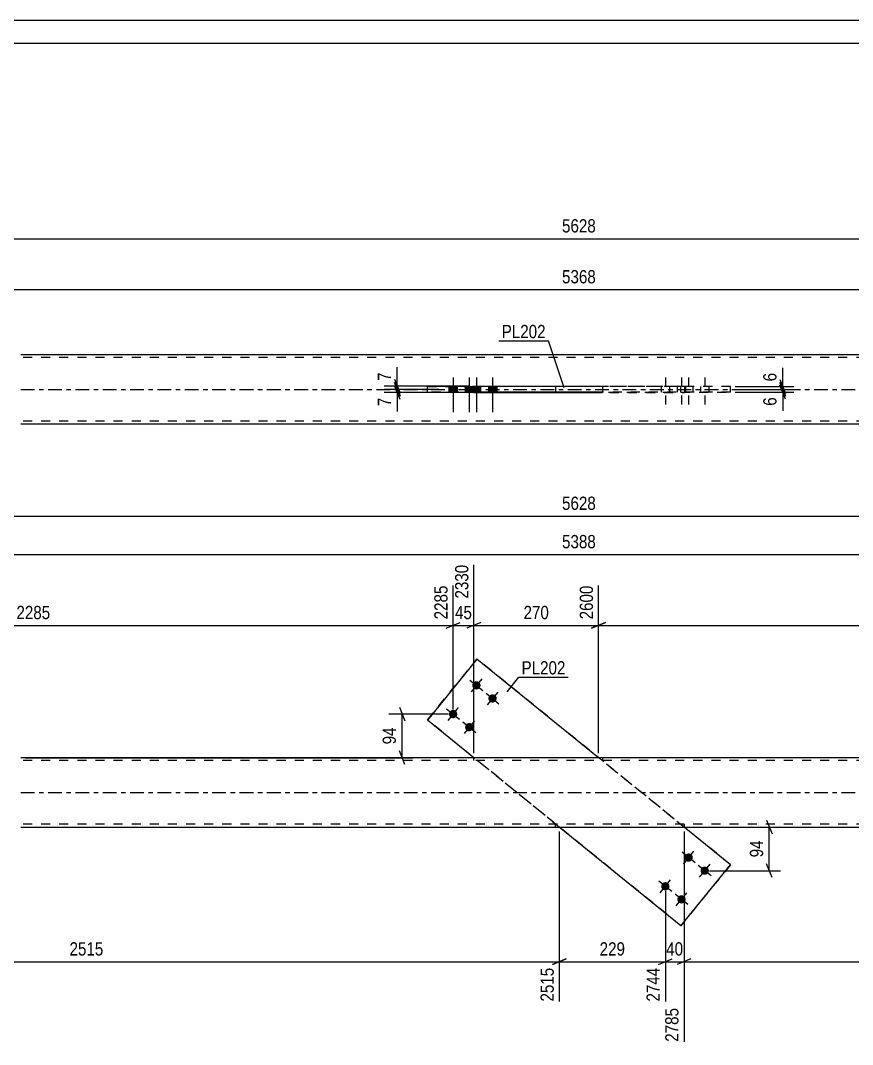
# Model space of a CAD drawing. Header units: millimetres. Extents: x 0 to 594, y 0 to 420.
# Drawn here: x 188.6 to 368.7, y 198.4 to 420 of the extents above; entities that cross this region are included whole.
import ezdxf

# ---------------------------------------------------------------- set-up
doc = ezdxf.new("R2010")
doc.units = ezdxf.units.MM
doc.linetypes.add('DXK_LINE_DOT2', pattern=[3.9198, 1.9599, -1.9599])
doc.linetypes.add('DXK_LINE_DOT3', pattern=[5.9187, 2.979, -0.9799, 0.9799, -0.9799])
doc.styles.add('Arial Narrow', font='ARIALN.TTF', dxfattribs={"height": 0.2})

# ---------------------------------------------------------------- blocks, each defined once
blk = doc.blocks.new('Unknown-580609386-1130')
at = {"color": 5, "linetype": 'Continuous'}
for p, q in [((594, 420), (0, 420)), ((589, 415), (5, 415))]:
    blk.add_line(p, q, dxfattribs=at)
blk = doc.blocks.new('Part-580609386-1700 - 1673')
at = {"color": 2, "linetype": 'Continuous'}
for p, q in [((430.25, 260.47), (188.69, 260.47)), ((188.69, 245.47), (430.25, 245.47))]:
    blk.add_line(p, q, dxfattribs=at)
at = {"color": 7, "linetype": 'DXK_LINE_DOT2'}
for p, q in [((430.25, 259.87), (188.69, 259.87)), ((286.64, 260.47), (286.64, 259.87)), ((314.55, 260.47), (314.55, 259.87)), ((430.25, 246.07), (188.69, 246.07)), ((304.38, 245.47), (304.38, 246.07)), ((332.3, 245.47), (332.3, 246.07))]:
    blk.add_line(p, q, dxfattribs=at)
at = {"color": 7, "linetype": 'DXK_LINE_DOT3'}
blk.add_line((188.69, 252.97), (430.25, 252.97), dxfattribs=at)
blk = doc.blocks.new('Bolt-580609386-1706 - 1673')
at = {"linetype": 'Continuous'}
for points in [[(287.85, 276.83), (287.98, 276.7), (288.08, 276.54), (288.15, 276.36), (288.18, 276.18), (288.17, 275.99), (288.12, 275.81), (288.04, 275.64), (287.92, 275.49), (287.77, 275.37), (287.6, 275.29), (287.42, 275.24), (287.23, 275.23), (287.05, 275.26), (286.87, 275.33), (286.71, 275.43), (286.58, 275.56), (286.48, 275.72), (286.41, 275.9), (286.38, 276.08), (286.39, 276.27), (286.44, 276.45), (286.53, 276.62), (286.65, 276.77), (286.79, 276.89), (286.96, 276.97), (287.14, 277.02), (287.33, 277.03), (287.52, 277), (287.69, 276.93)], [(291.34, 273.99), (291.48, 273.86), (291.58, 273.7), (291.65, 273.53), (291.67, 273.34), (291.66, 273.15), (291.62, 272.97), (291.53, 272.8), (291.41, 272.66), (291.27, 272.54), (291.1, 272.45), (290.92, 272.41), (290.73, 272.4), (290.54, 272.43), (290.37, 272.49), (290.21, 272.6), (290.08, 272.73), (289.97, 272.89), (289.91, 273.06), (289.88, 273.25), (289.89, 273.44), (289.94, 273.62), (290.02, 273.79), (290.14, 273.93), (290.29, 274.05), (290.45, 274.13), (290.64, 274.18), (290.82, 274.19), (291.01, 274.16), (291.19, 274.1)], [(282.81, 270.62), (282.94, 270.48), (283.04, 270.33), (283.11, 270.15), (283.14, 269.96), (283.13, 269.78), (283.08, 269.59), (282.99, 269.43), (282.88, 269.28), (282.73, 269.16), (282.56, 269.08), (282.38, 269.03), (282.19, 269.02), (282.01, 269.05), (281.83, 269.12), (281.67, 269.22), (281.54, 269.35), (281.44, 269.51), (281.37, 269.69), (281.34, 269.87), (281.35, 270.06), (281.4, 270.24), (281.49, 270.41), (281.6, 270.56), (281.75, 270.67), (281.92, 270.76), (282.1, 270.81), (282.29, 270.82), (282.47, 270.79), (282.65, 270.72)], [(286.3, 267.78), (286.43, 267.65), (286.54, 267.49), (286.6, 267.31), (286.63, 267.13), (286.62, 266.94), (286.57, 266.76), (286.49, 266.59), (286.37, 266.45), (286.22, 266.33), (286.06, 266.24), (285.87, 266.19), (285.69, 266.18), (285.5, 266.21), (285.33, 266.28), (285.17, 266.38), (285.03, 266.52), (284.93, 266.67), (284.86, 266.85), (284.84, 267.04), (284.85, 267.22), (284.89, 267.41), (284.98, 267.57), (285.1, 267.72), (285.25, 267.84), (285.41, 267.92), (285.59, 267.97), (285.78, 267.98), (285.97, 267.95), (286.14, 267.88)]]:
    blk.add_hatch(color=1, dxfattribs=at).paths.add_polyline_path(points)
at = {"color": 1, "linetype": 'Continuous'}
for p, q in [((285.88, 277.26), (288.68, 275)), ((288.42, 277.53), (286.15, 274.73)), ((289.38, 274.43), (292.17, 272.16)), ((291.91, 274.69), (289.64, 271.9)), ((280.84, 271.05), (283.64, 268.78)), ((283.37, 271.32), (281.11, 268.52)), ((284.34, 268.22), (287.13, 265.95)), ((286.87, 268.48), (284.6, 265.68))]:
    blk.add_line(p, q, dxfattribs=at)
blk = doc.blocks.new('Bolt-580609386-1707 - 1673')
at = {"linetype": 'Continuous'}
for points in [[(332.63, 238.17), (332.5, 238.3), (332.4, 238.46), (332.33, 238.63), (332.3, 238.82), (332.31, 239.01), (332.36, 239.19), (332.44, 239.36), (332.56, 239.5), (332.71, 239.62), (332.88, 239.71), (333.06, 239.75), (333.25, 239.76), (333.43, 239.73), (333.61, 239.67), (333.76, 239.56), (333.9, 239.43), (334, 239.27), (334.07, 239.1), (334.1, 238.91), (334.09, 238.72), (334.04, 238.54), (333.95, 238.37), (333.83, 238.23), (333.69, 238.11), (333.52, 238.03), (333.34, 237.98), (333.15, 237.97), (332.96, 238), (332.79, 238.06)], [(336.12, 235.33), (335.99, 235.46), (335.89, 235.62), (335.82, 235.8), (335.79, 235.98), (335.8, 236.17), (335.85, 236.35), (335.94, 236.52), (336.06, 236.67), (336.2, 236.79), (336.37, 236.87), (336.55, 236.92), (336.74, 236.93), (336.93, 236.9), (337.1, 236.83), (337.26, 236.73), (337.39, 236.6), (337.49, 236.44), (337.56, 236.26), (337.59, 236.08), (337.58, 235.89), (337.53, 235.71), (337.45, 235.54), (337.33, 235.39), (337.18, 235.27), (337.01, 235.19), (336.83, 235.14), (336.64, 235.13), (336.46, 235.16), (336.28, 235.23)], [(327.59, 231.96), (327.46, 232.09), (327.35, 232.25), (327.29, 232.42), (327.26, 232.61), (327.27, 232.8), (327.32, 232.98), (327.4, 233.15), (327.52, 233.29), (327.67, 233.41), (327.83, 233.49), (328.02, 233.54), (328.2, 233.55), (328.39, 233.52), (328.57, 233.46), (328.72, 233.35), (328.86, 233.22), (328.96, 233.06), (329.03, 232.89), (329.06, 232.7), (329.05, 232.51), (329, 232.33), (328.91, 232.16), (328.79, 232.02), (328.65, 231.9), (328.48, 231.81), (328.3, 231.76), (328.11, 231.76), (327.92, 231.78), (327.75, 231.85)], [(331.08, 229.12), (330.95, 229.25), (330.85, 229.41), (330.78, 229.59), (330.75, 229.77), (330.76, 229.96), (330.81, 230.14), (330.9, 230.31), (331.01, 230.46), (331.16, 230.57), (331.33, 230.66), (331.51, 230.71), (331.7, 230.72), (331.88, 230.69), (332.06, 230.62), (332.22, 230.52), (332.35, 230.38), (332.45, 230.23), (332.52, 230.05), (332.55, 229.86), (332.54, 229.68), (332.49, 229.49), (332.4, 229.33), (332.29, 229.18), (332.14, 229.06), (331.97, 228.98), (331.79, 228.93), (331.6, 228.92), (331.42, 228.95), (331.24, 229.02)]]:
    blk.add_hatch(color=1, dxfattribs=at).paths.add_polyline_path(points)
at = {"color": 1, "linetype": 'Continuous'}
for p, q in [((334.6, 237.73), (331.8, 240)), ((332.06, 237.47), (334.33, 240.26)), ((338.09, 234.9), (335.29, 237.16)), ((335.56, 234.63), (337.83, 237.43)), ((329.55, 231.52), (326.76, 233.79)), ((327.02, 231.26), (329.29, 234.05)), ((333.05, 228.68), (330.25, 230.95)), ((330.52, 228.42), (332.78, 231.22))]:
    blk.add_line(p, q, dxfattribs=at)
blk = doc.blocks.new('Part-580609386-1715 - 1673')
at = {"color": 2, "linetype": 'Continuous'}
for p, q in [((287.4, 281.83), (276.69, 268.63)), ((287.4, 281.83), (287.4, 281.83)), ((313.71, 260.47), (287.4, 281.83)), ((286.74, 260.47), (276.69, 268.63)), ((276.69, 268.63), (276.69, 268.63)), ((331.53, 224.12), (305.22, 245.47)), ((342.25, 237.32), (332.2, 245.47)), ((331.53, 224.12), (342.25, 237.32)), ((342.25, 237.32), (342.25, 237.32)), ((331.53, 224.12), (331.53, 224.12))]:
    blk.add_line(p, q, dxfattribs=at)
at = {"color": 7, "linetype": 'DXK_LINE_DOT2'}
for p, q in [((276.69, 268.63), (287.4, 281.83)), ((342.25, 237.32), (287.4, 281.83)), ((331.53, 224.12), (276.69, 268.63)), ((305.22, 245.47), (286.74, 260.47)), ((332.2, 245.47), (313.71, 260.47)), ((342.25, 237.32), (331.53, 224.12))]:
    blk.add_line(p, q, dxfattribs=at)
blk = doc.blocks.new('Bolt-580609386-1435 - 1367')
at = {"color": 1, "linetype": 'DXK_LINE_DOT2'}
for p, q in [((328.16, 342.78), (328.16, 335.28)), ((331.65, 342.78), (331.65, 335.28)), ((333.2, 342.78), (333.2, 335.28)), ((336.69, 342.78), (336.69, 335.28)), ((327.26, 340.78), (327.26, 339.58)), ((329.06, 340.78), (329.06, 339.58)), ((330.75, 340.78), (330.75, 339.58)), ((332.3, 340.78), (332.3, 339.58)), ((332.55, 340.78), (332.55, 339.58)), ((334.1, 340.78), (334.1, 339.58)), ((335.79, 340.78), (335.79, 339.58)), ((337.59, 340.78), (337.59, 339.58))]:
    blk.add_line(p, q, dxfattribs=at)
blk = doc.blocks.new('Part-580609386-1456 - 1367')
at = {"color": 2, "linetype": 'Continuous'}
for p, q in [((430.25, 347.68), (188.69, 347.68)), ((286.64, 340.78), (286.64, 340.88)), ((286.64, 340.88), (286.64, 340.88)), ((286.64, 340.88), (314.55, 340.88)), ((286.64, 339.58), (286.64, 339.48)), ((286.64, 339.48), (314.55, 339.48)), ((304.38, 340.88), (304.38, 340.78)), ((304.38, 339.48), (304.38, 339.58)), ((314.55, 340.88), (314.55, 339.48)), ((430.25, 332.68), (188.69, 332.68))]:
    blk.add_line(p, q, dxfattribs=at)
at = {"color": 7, "linetype": 'DXK_LINE_DOT2'}
for p, q in [((430.25, 347.08), (188.69, 347.08)), ((286.64, 339.58), (286.64, 340.88)), ((286.64, 340.88), (314.55, 340.88)), ((286.64, 339.48), (314.55, 339.48)), ((304.38, 340.88), (332.3, 340.88)), ((304.38, 340.88), (304.38, 339.58)), ((304.38, 340.88), (332.3, 340.88)), ((304.38, 339.48), (304.38, 339.48)), ((304.38, 339.48), (304.38, 339.48)), ((304.38, 339.48), (332.3, 339.48)), ((304.38, 339.48), (332.3, 339.48)), ((332.3, 340.88), (332.3, 339.48)), ((430.25, 333.28), (188.69, 333.28))]:
    blk.add_line(p, q, dxfattribs=at)
at = {"color": 7, "linetype": 'DXK_LINE_DOT3'}
blk.add_line((188.69, 340.18), (430.25, 340.18), dxfattribs=at)
blk = doc.blocks.new('Part-580609386-1397 - 1367')
at = {"color": 2, "linetype": 'Continuous'}
for p, q in [((276.69, 339.58), (276.69, 340.78)), ((287.4, 339.58), (287.4, 340.78)), ((314.55, 340.78), (287.4, 340.78)), ((314.55, 339.58), (287.4, 339.58))]:
    blk.add_line(p, q, dxfattribs=at)
at = {"color": 7, "linetype": 'DXK_LINE_DOT2'}
for p, q in [((331.53, 340.78), (276.69, 340.78)), ((276.69, 340.78), (287.4, 340.78)), ((276.69, 339.58), (331.53, 339.58)), ((287.4, 339.58), (276.69, 339.58)), ((342.25, 340.78), (314.55, 340.78)), ((342.25, 339.58), (314.55, 339.58)), ((331.53, 339.58), (331.53, 340.78)), ((342.25, 340.78), (331.53, 340.78)), ((331.53, 339.58), (342.25, 339.58)), ((342.25, 339.58), (342.25, 340.78))]:
    blk.add_line(p, q, dxfattribs=at)
blk = doc.blocks.new('Bolt-580609386-1436 - 1367')
at = {"linetype": 'Continuous'}
for points in [[(283.14, 340.78), (281.34, 340.78), (281.34, 339.58), (283.14, 339.58)], [(286.63, 340.78), (284.83, 340.78), (284.83, 339.58), (286.63, 339.58)], [(288.18, 340.78), (286.38, 340.78), (286.38, 339.58), (288.18, 339.58)], [(291.68, 340.78), (289.88, 340.78), (289.88, 339.58), (291.68, 339.58)]]:
    blk.add_hatch(color=1, dxfattribs=at).paths.add_polyline_path(points)
at = {"color": 1, "linetype": 'Continuous'}
for p, q in [((282.24, 342.78), (282.24, 335.28)), ((285.73, 342.78), (285.73, 335.28)), ((287.28, 342.78), (287.28, 335.28)), ((290.78, 342.78), (290.78, 335.28)), ((281.34, 340.78), (281.34, 339.58)), ((283.14, 340.78), (283.14, 339.58)), ((284.83, 340.78), (284.83, 339.58)), ((286.38, 340.78), (286.38, 339.58)), ((286.63, 340.78), (286.63, 339.58)), ((288.18, 340.78), (288.18, 339.58)), ((289.88, 340.78), (289.88, 339.58)), ((291.68, 340.78), (291.68, 339.58))]:
    blk.add_line(p, q, dxfattribs=at)
blk = doc.blocks.new('StraightDimension-580609386-1850 - 1673')
at = {"color": 7, "linetype": 'Continuous'}
for p, q in [((332.2, 244.47), (332.2, 199.01)), ((328.16, 231.65), (328.16, 207.71)), ((326.66, 215.72), (329.66, 216.92)), ((328.16, 216.32), (332.2, 216.32)), ((333.7, 216.92), (330.7, 215.72))]:
    blk.add_line(p, q, dxfattribs=at)
at = {"color": 0}
blk.add_wipeout([(332.6, 217.07), (332.6, 221.27), (327.75, 221.27), (327.75, 217.07)], dxfattribs=at)
at = {"color": 0, "linetype": 'Continuous'}
blk.add_wipeout([(331.6, 206.92), (327.4, 206.92), (327.4, 198.41), (331.6, 198.41)], dxfattribs=at)
at = {"color": 3, "style": 'Arial Narrow'}
blk.add_text('40', height=2.863, dxfattribs=at).set_placement((328.35, 217.67))
at = {"color": 3, "linetype": 'Continuous', "style": 'Arial Narrow'}
blk.add_text('2785', height=2.863, rotation=90.0002, dxfattribs=at).set_placement((331, 199.01))
blk = doc.blocks.new('StraightDimension-580609386-1792 - 1673')
at = {"color": 7, "linetype": 'Continuous'}
for p, q in [((286.74, 261.47), (286.74, 302.22)), ((282.24, 270.92), (282.24, 297.72)), ((280.74, 288.51), (283.74, 289.71)), ((282.24, 289.11), (286.74, 289.11)), ((288.24, 289.71), (285.24, 288.51))]:
    blk.add_line(p, q, dxfattribs=at)
at = {"color": 0}
blk.add_wipeout([(286.92, 289.86), (286.92, 294.06), (282.06, 294.06), (282.06, 289.86)], dxfattribs=at)
at = {"color": 0, "linetype": 'Continuous'}
blk.add_wipeout([(286.14, 302.82), (281.94, 302.82), (281.94, 294.31), (286.14, 294.31)], dxfattribs=at)
at = {"color": 3, "linetype": 'Continuous', "style": 'Arial Narrow'}
blk.add_text('2330', height=2.863, rotation=90.0002, dxfattribs=at).set_placement((285.54, 294.91))
at = {"color": 3, "style": 'Arial Narrow'}
blk.add_text('45', height=2.863, dxfattribs=at).set_placement((282.66, 290.46))
blk = doc.blocks.new('StraightDimension-580609386-1806 - 1673')
at = {"color": 7, "linetype": 'Continuous'}
for p, q in [((282.24, 270.92), (282.24, 297.72)), ((100.59, 262.47), (100.59, 292.24)), ((102.09, 289.71), (99.09, 288.51)), ((100.59, 289.11), (282.24, 289.11)), ((280.74, 288.51), (283.74, 289.71))]:
    blk.add_line(p, q, dxfattribs=at)
at = {"color": 0, "linetype": 'Continuous'}
for points in [[(281.64, 298.32), (277.44, 298.32), (277.44, 289.81), (281.64, 289.81)], [(99.99, 292.84), (95.79, 292.84), (95.79, 289.81), (99.99, 289.81)]]:
    blk.add_wipeout(points, dxfattribs=at)
at = {"color": 0}
blk.add_wipeout([(195.67, 289.86), (195.67, 294.06), (187.16, 294.06), (187.16, 289.86)], dxfattribs=at)
at = {"color": 3, "linetype": 'Continuous', "style": 'Arial Narrow'}
for s, height, p in [('2285', 2.863, (281.04, 290.41)), ('0', 2.86, (99.39, 290.41))]:
    blk.add_text(s, height=height, rotation=90.0002, dxfattribs=at).set_placement(p)
at = {"color": 3, "style": 'Arial Narrow'}
blk.add_text('2285', height=2.863, dxfattribs=at).set_placement((187.76, 290.46))
blk = doc.blocks.new('StraightDimension-580609386-1760 - 1673')
at = {"color": 7, "linetype": 'Continuous'}
for p, q in [((313.71, 261.47), (313.71, 297.72)), ((518.35, 262.47), (518.35, 297.72)), ((315.21, 289.71), (312.21, 288.51)), ((313.71, 289.11), (518.35, 289.11)), ((516.85, 288.51), (519.85, 289.71))]:
    blk.add_line(p, q, dxfattribs=at)
at = {"color": 0, "linetype": 'Continuous'}
blk.add_wipeout([(517.75, 298.32), (513.55, 298.32), (513.55, 289.81), (517.75, 289.81)], dxfattribs=at)
at = {"color": 0}
blk.add_wipeout([(420.29, 289.86), (420.29, 294.06), (411.77, 294.06), (411.77, 289.86)], dxfattribs=at)
at = {"color": 3, "linetype": 'Continuous', "style": 'Arial Narrow'}
blk.add_text('5368', height=2.863, rotation=90.0002, dxfattribs=at).set_placement((517.15, 290.41))
at = {"color": 3, "style": 'Arial Narrow'}
blk.add_text('2768', height=2.863, dxfattribs=at).set_placement((412.37, 290.46))
blk = doc.blocks.new('StraightDimension-580609386-2050 - 1673')
at = {"color": 7, "linetype": 'Continuous'}
blk.add_line((99.59, 304.45), (519.35, 304.45), dxfattribs=at)
at = {"color": 0}
blk.add_wipeout([(313.72, 305.2), (313.72, 309.4), (305.21, 309.4), (305.21, 305.2)], dxfattribs=at)
at = {"color": 3, "style": 'Arial Narrow'}
blk.add_text('5388', height=2.863, dxfattribs=at).set_placement((305.81, 305.8))
blk = doc.blocks.new('StraightDimension-580609386-1772 - 1673')
at = {"color": 7, "linetype": 'Continuous'}
for p, q in [((286.74, 261.47), (286.74, 302.22)), ((313.71, 261.47), (313.71, 297.72)), ((288.24, 289.71), (285.24, 288.51)), ((286.74, 289.11), (313.71, 289.11)), ((312.21, 288.51), (315.21, 289.71))]:
    blk.add_line(p, q, dxfattribs=at)
at = {"color": 0, "linetype": 'Continuous'}
blk.add_wipeout([(313.11, 298.32), (308.91, 298.32), (308.91, 289.81), (313.11, 289.81)], dxfattribs=at)
at = {"color": 0}
blk.add_wipeout([(303.57, 289.86), (303.57, 294.06), (296.88, 294.06), (296.88, 289.86)], dxfattribs=at)
at = {"color": 3, "linetype": 'Continuous', "style": 'Arial Narrow'}
blk.add_text('2600', height=2.863, rotation=90.0002, dxfattribs=at).set_placement((312.51, 290.41))
at = {"color": 3, "style": 'Arial Narrow'}
blk.add_text('270', height=2.863, dxfattribs=at).set_placement((297.48, 290.46))
blk = doc.blocks.new('StraightDimension-580609386-1735 - 1673')
at = {"color": 7, "linetype": 'Continuous'}
for p, q in [((270.61, 271.42), (271.81, 268.42)), ((281.24, 269.92), (268.36, 269.92)), ((271.21, 260.47), (271.21, 269.92)), ((271.81, 258.97), (270.61, 261.97)), ((189.67, 260.47), (273.61, 260.47))]:
    blk.add_line(p, q, dxfattribs=at)
at = {"color": 0}
blk.add_wipeout([(270.46, 267.62), (266.26, 267.62), (266.26, 262.77), (270.46, 262.77)], dxfattribs=at)
at = {"color": 3, "style": 'Arial Narrow'}
blk.add_text('94', height=2.863, rotation=90.0002, dxfattribs=at).set_placement((269.86, 263.37))
blk = doc.blocks.new('StraightDimension-580609386-1746 - 1673')
at = {"color": 7, "linetype": 'Continuous'}
blk.add_line((87.59, 312.75), (531.35, 312.75), dxfattribs=at)
at = {"color": 0}
blk.add_wipeout([(313.72, 313.5), (313.72, 317.7), (305.21, 317.7), (305.21, 313.5)], dxfattribs=at)
at = {"color": 3, "style": 'Arial Narrow'}
blk.add_text('5628', height=2.863, dxfattribs=at).set_placement((305.81, 314.1))
blk = doc.blocks.new('StraightDimension-580609386-1838 - 1673')
at = {"color": 7, "linetype": 'Continuous'}
for p, q in [((332.2, 244.47), (332.2, 199.01)), ((518.35, 243.47), (518.35, 207.71)), ((333.7, 216.92), (330.7, 215.72)), ((332.2, 216.32), (518.35, 216.32)), ((516.85, 215.72), (519.85, 216.92))]:
    blk.add_line(p, q, dxfattribs=at)
at = {"color": 0}
blk.add_wipeout([(429.53, 217.07), (429.53, 221.27), (421.01, 221.27), (421.01, 217.07)], dxfattribs=at)
at = {"color": 0, "linetype": 'Continuous'}
blk.add_wipeout([(517.75, 215.62), (513.55, 215.62), (513.55, 207.11), (517.75, 207.11)], dxfattribs=at)
at = {"color": 3, "style": 'Arial Narrow'}
blk.add_text('2583', height=2.863, dxfattribs=at).set_placement((421.61, 217.67))
at = {"color": 3, "linetype": 'Continuous', "style": 'Arial Narrow'}
blk.add_text('5368', height=2.863, rotation=90.0002, dxfattribs=at).set_placement((517.15, 207.71))
blk = doc.blocks.new('StraightDimension-580609386-1864 - 1673')
at = {"color": 7, "linetype": 'Continuous'}
for p, q in [((305.22, 244.47), (305.22, 207.71)), ((328.16, 231.65), (328.16, 207.71)), ((306.72, 216.92), (303.72, 215.72)), ((305.22, 216.32), (328.16, 216.32)), ((326.66, 215.72), (329.66, 216.92))]:
    blk.add_line(p, q, dxfattribs=at)
at = {"color": 0}
blk.add_wipeout([(320.03, 217.07), (320.03, 221.27), (313.35, 221.27), (313.35, 217.07)], dxfattribs=at)
at = {"color": 0, "linetype": 'Continuous'}
blk.add_wipeout([(327.56, 215.62), (323.36, 215.62), (323.36, 207.11), (327.56, 207.11)], dxfattribs=at)
at = {"color": 3, "style": 'Arial Narrow'}
blk.add_text('229', height=2.863, dxfattribs=at).set_placement((313.95, 217.67))
at = {"color": 3, "linetype": 'Continuous', "style": 'Arial Narrow'}
blk.add_text('2744', height=2.863, rotation=90.0002, dxfattribs=at).set_placement((326.96, 207.71))
blk = doc.blocks.new('StraightDimension-580609386-1878 - 1673')
at = {"color": 7, "linetype": 'Continuous'}
for p, q in [((305.22, 244.47), (305.22, 207.71)), ((100.59, 243.47), (100.59, 213.2)), ((102.09, 216.92), (99.09, 215.72)), ((100.59, 216.32), (305.22, 216.32)), ((303.72, 215.72), (306.72, 216.92))]:
    blk.add_line(p, q, dxfattribs=at)
at = {"color": 0}
blk.add_wipeout([(207.16, 217.07), (207.16, 221.27), (198.65, 221.27), (198.65, 217.07)], dxfattribs=at)
at = {"color": 0, "linetype": 'Continuous'}
for points in [[(99.99, 215.62), (95.79, 215.62), (95.79, 212.6), (99.99, 212.6)], [(304.62, 215.62), (300.42, 215.62), (300.42, 207.11), (304.62, 207.11)]]:
    blk.add_wipeout(points, dxfattribs=at)
at = {"color": 3, "style": 'Arial Narrow'}
blk.add_text('2515', height=2.863, dxfattribs=at).set_placement((199.25, 217.67))
at = {"color": 3, "linetype": 'Continuous', "style": 'Arial Narrow'}
for s, height, p in [('0', 2.86, (99.39, 213.2)), ('2515', 2.863, (304.02, 207.71))]:
    blk.add_text(s, height=height, rotation=90.0002, dxfattribs=at).set_placement(p)
blk = doc.blocks.new('StraightDimension-580609386-1993 - 1673')
at = {"color": 7, "linetype": 'Continuous'}
for p, q in [((350.06, 246.97), (351.26, 243.97)), ((337.95, 245.47), (353.06, 245.47)), ((350.66, 236.03), (350.66, 245.47)), ((351.26, 234.53), (350.06, 237.53)), ((337.69, 236.03), (353.06, 236.03))]:
    blk.add_line(p, q, dxfattribs=at)
at = {"color": 0}
blk.add_wipeout([(349.91, 243.18), (345.71, 243.18), (345.71, 238.32), (349.91, 238.32)], dxfattribs=at)
at = {"color": 3, "style": 'Arial Narrow'}
blk.add_text('94', height=2.863, rotation=90.0002, dxfattribs=at).set_placement((349.31, 238.92))
blk = doc.blocks.new('StraightDimension-580609386-1540 - 1367')
at = {"color": 7, "linetype": 'Continuous'}
for p, q in [((352.96, 342.28), (354.16, 339.28)), ((354.16, 338.68), (352.96, 341.68)), ((343.25, 340.78), (355.96, 340.78)), ((343.25, 340.18), (355.96, 340.18)), ((353.56, 340.18), (353.56, 340.78))]:
    blk.add_line(p, q, dxfattribs=at)
at = {"color": 0}
blk.add_wipeout([(352.81, 344.33), (348.61, 344.33), (348.61, 341.31), (352.81, 341.31)], dxfattribs=at)
at = {"color": 7, "linetype": 'Continuous'}
blk.add_line((353.56, 340.78), (353.56, 344.86), dxfattribs=at)
blk.add_line((353.56, 340.78), (353.56, 344.86), dxfattribs=at)
at = {"color": 3, "style": 'Arial Narrow'}
blk.add_text('6', height=2.86, rotation=90.0002, dxfattribs=at).set_placement((352.21, 341.91))
blk = doc.blocks.new('StraightDimension-580609386-4085 - 1367')
at = {"color": 7, "linetype": 'Continuous'}
for p, q in [((269.56, 341.68), (270.76, 338.68)), ((279.16, 340.18), (267.31, 340.18)), ((285.64, 339.48), (267.31, 339.48)), ((270.76, 337.98), (269.56, 340.98)), ((270.16, 339.48), (270.16, 340.18))]:
    blk.add_line(p, q, dxfattribs=at)
at = {"color": 0}
blk.add_wipeout([(269.41, 338.96), (265.21, 338.96), (265.21, 335.93), (269.41, 335.93)], dxfattribs=at)
at = {"color": 7, "linetype": 'Continuous'}
blk.add_line((270.16, 339.48), (270.16, 335.4), dxfattribs=at)
blk.add_line((270.16, 339.48), (270.16, 335.4), dxfattribs=at)
at = {"color": 3, "style": 'Arial Narrow'}
blk.add_text('7', height=2.86, rotation=90.0002, dxfattribs=at).set_placement((268.81, 336.53))
blk = doc.blocks.new('StraightDimension-580609386-1536 - 1367')
at = {"color": 7, "linetype": 'Continuous'}
for p, q in [((352.96, 341.68), (354.16, 338.68)), ((343.25, 340.18), (355.96, 340.18)), ((343.25, 339.58), (355.96, 339.58)), ((354.16, 338.08), (352.96, 341.08)), ((353.56, 339.58), (353.56, 340.18))]:
    blk.add_line(p, q, dxfattribs=at)
at = {"color": 0}
blk.add_wipeout([(352.81, 339.06), (348.61, 339.06), (348.61, 336.03), (352.81, 336.03)], dxfattribs=at)
at = {"color": 7, "linetype": 'Continuous'}
blk.add_line((353.56, 339.58), (353.56, 335.5), dxfattribs=at)
blk.add_line((353.56, 339.58), (353.56, 335.5), dxfattribs=at)
at = {"color": 3, "style": 'Arial Narrow'}
blk.add_text('6', height=2.86, rotation=90.0002, dxfattribs=at).set_placement((352.21, 336.63))
blk = doc.blocks.new('StraightDimension-580609386-1545 - 1367')
at = {"color": 7, "linetype": 'Continuous'}
blk.add_line((87.59, 372.78), (531.35, 372.78), dxfattribs=at)
at = {"color": 0}
blk.add_wipeout([(313.72, 373.53), (313.72, 377.73), (305.21, 377.73), (305.21, 373.53)], dxfattribs=at)
at = {"color": 3, "style": 'Arial Narrow'}
blk.add_text('5628', height=2.863, dxfattribs=at).set_placement((305.81, 374.13))
blk = doc.blocks.new('StraightDimension-580609386-1576 - 1367')
at = {"color": 7, "linetype": 'Continuous'}
blk.add_line((100.59, 361.77), (518.35, 361.77), dxfattribs=at)
at = {"color": 0}
blk.add_wipeout([(313.72, 362.52), (313.72, 366.72), (305.21, 366.72), (305.21, 362.52)], dxfattribs=at)
at = {"color": 3, "style": 'Arial Narrow'}
blk.add_text('5368', height=2.863, dxfattribs=at).set_placement((305.81, 363.12))
blk = doc.blocks.new('StraightDimension-580609386-4084 - 1367')
at = {"color": 7, "linetype": 'Continuous'}
for p, q in [((269.56, 342.38), (270.76, 339.38)), ((270.76, 338.68), (269.56, 341.68)), ((285.64, 340.88), (267.31, 340.88)), ((279.16, 340.18), (267.31, 340.18)), ((270.16, 340.18), (270.16, 340.88))]:
    blk.add_line(p, q, dxfattribs=at)
at = {"color": 0}
blk.add_wipeout([(269.41, 344.43), (265.21, 344.43), (265.21, 341.41), (269.41, 341.41)], dxfattribs=at)
at = {"color": 7, "linetype": 'Continuous'}
blk.add_line((270.16, 340.88), (270.16, 344.96), dxfattribs=at)
blk.add_line((270.16, 340.88), (270.16, 344.96), dxfattribs=at)
at = {"color": 3, "style": 'Arial Narrow'}
blk.add_text('7', height=2.86, rotation=90.0002, dxfattribs=at).set_placement((268.81, 342.01))
blk = doc.blocks.new('Mark-580609386-1711 - 1673')
at = {"color": 0}
blk.add_wipeout([(306.55, 278.49), (306.55, 281.49), (297.05, 281.49), (297.05, 278.49)], dxfattribs=at)
blk.add_wipeout([(306.55, 278.49), (306.55, 281.49), (297.05, 281.49), (297.05, 278.49)], dxfattribs=at)
at = {"color": 30, "linetype": 'Continuous'}
for p, q in [((293.92, 274.7), (296.45, 277.89)), ((296.45, 277.89), (307.15, 277.89))]:
    blk.add_line(p, q, dxfattribs=at)
at = {"color": 3, "style": 'Arial Narrow'}
blk.add_text('PL202', height=2.863, dxfattribs=at).set_placement((297.05, 278.49))
blk = doc.blocks.new('Mark-580609386-1392 - 1367')
at = {"color": 0}
blk.add_wipeout([(302.26, 351.26), (302.26, 354.26), (292.76, 354.26), (292.76, 351.26)], dxfattribs=at)
blk.add_wipeout([(302.26, 351.26), (302.26, 354.26), (292.76, 354.26), (292.76, 351.26)], dxfattribs=at)
at = {"color": 30, "linetype": 'Continuous'}
for p in [(292.16, 350.66), (306.24, 340.48)]:
    blk.add_line(p, (302.86, 350.66), dxfattribs=at)
at = {"color": 3, "style": 'Arial Narrow'}
blk.add_text('PL202', height=2.863, dxfattribs=at).set_placement((292.76, 351.26))

msp = doc.modelspace()

# ---------------------------------------------------------------- block references
for name in ['Unknown-580609386-1130', 'Part-580609386-1456 - 1367', 'Bolt-580609386-1436 - 1367', 'Bolt-580609386-1435 - 1367', 'Part-580609386-1397 - 1367', 'Part-580609386-1715 - 1673', 'Bolt-580609386-1706 - 1673', 'Part-580609386-1700 - 1673', 'Bolt-580609386-1707 - 1673']:
    msp.add_blockref(name, (0, 0))

# ---------------------------------------------------------------- next in the draw order: block references
for name in ['StraightDimension-580609386-1540 - 1367', 'StraightDimension-580609386-4085 - 1367', 'StraightDimension-580609386-1792 - 1673', 'StraightDimension-580609386-1760 - 1673', 'StraightDimension-580609386-1850 - 1673']:
    msp.add_blockref(name, (0, 0))

# ---------------------------------------------------------------- next in the draw order: block references
for name in ['StraightDimension-580609386-1536 - 1367', 'StraightDimension-580609386-1806 - 1673', 'StraightDimension-580609386-1838 - 1673']:
    msp.add_blockref(name, (0, 0))

# ---------------------------------------------------------------- next in the draw order: block references
for name in ['StraightDimension-580609386-1545 - 1367', 'StraightDimension-580609386-2050 - 1673', 'StraightDimension-580609386-1993 - 1673', 'StraightDimension-580609386-1864 - 1673']:
    msp.add_blockref(name, (0, 0))

# ---------------------------------------------------------------- next in the draw order: block references
for name in ['StraightDimension-580609386-1576 - 1367', 'StraightDimension-580609386-4084 - 1367', 'StraightDimension-580609386-1772 - 1673', 'StraightDimension-580609386-1735 - 1673', 'StraightDimension-580609386-1878 - 1673']:
    msp.add_blockref(name, (0, 0))

# ---------------------------------------------------------------- next in the draw order: block references
for name in ['Mark-580609386-1392 - 1367', 'StraightDimension-580609386-1746 - 1673']:
    msp.add_blockref(name, (0, 0))

# ---------------------------------------------------------------- next in the draw order: block references
msp.add_blockref('Mark-580609386-1711 - 1673', (0, 0))

doc.saveas('drawing.dxf')
